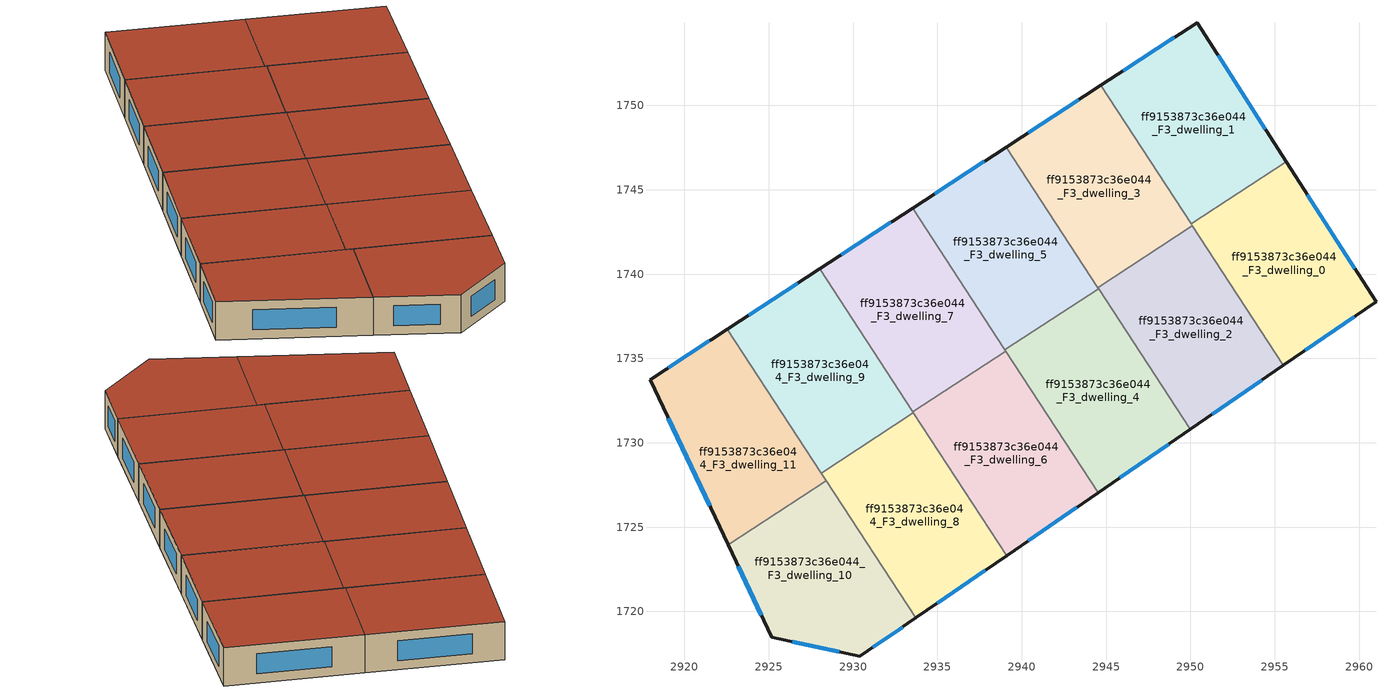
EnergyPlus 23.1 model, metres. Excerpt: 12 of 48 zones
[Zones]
ff9153873c36e044_F3_dwelling_0
 floor to ff9153873c36e044_F2_dwelling_0 (EU_floor_Construction): 2955.69,1746.66 2961.01,1738.36 2955.52,1734.59 2950.05,1742.97 z9
 wall outside (EU_wall_Construction): 2955.52,1734.59 2961.01,1738.36 2955.69,1746.66 z9:12
 wall to ff9153873c36e044_F3_dwelling_1 (EU_wall_Construction): 2955.69,1746.66 2950.05,1742.97 z9:12
 wall to ff9153873c36e044_F3_dwelling_2 (EU_wall_Construction): 2950.12,1742.86 2955.52,1734.59 z9:12
 wall to ff9153873c36e044_F3_dwelling_3 (EU_wall_Construction): 2950.05,1742.97 2950.12,1742.86 z9:12
 window (EU_Window_Construction): 2959.76,1740.31 2956.94,1744.71 / 2956.81,1735.47 2959.72,1737.47 z9.7:11.3
 roof outside (EU_roof_Construction): 2961.01,1738.36 2955.69,1746.66 2950.05,1742.97 2955.52,1734.59 z12
ff9153873c36e044_F3_dwelling_1
 floor to ff9153873c36e044_F2_dwelling_1 (EU_floor_Construction): 2950.4,1754.92 2955.69,1746.66 2950.05,1742.97 2944.68,1751.19 z9
 wall outside (EU_wall_Construction): 2955.69,1746.66 2950.4,1754.92 2944.68,1751.19 z9:12
 wall to ff9153873c36e044_F3_dwelling_3 (EU_wall_Construction): 2944.68,1751.19 2950.05,1742.97 z9:12
 window (EU_Window_Construction): 2949.06,1754.04 2946.03,1752.07 / 2954.45,1748.6 2951.64,1752.98 z9.7:11.3
 roof outside (EU_roof_Construction): 2955.69,1746.66 2950.4,1754.92 2944.68,1751.19 2950.05,1742.97 z12
ff9153873c36e044_F3_dwelling_10
 floor to ff9153873c36e044_F2_dwelling_10 (EU_floor_Construction): 2928.4,1727.76 2933.72,1719.61 2930.39,1717.33 2925.18,1718.48 2922.59,1723.96 z9
 wall outside (EU_wall_Construction): 2922.59,1723.96 2925.18,1718.48 2930.39,1717.33 2933.72,1719.61 z9:12
 wall to ff9153873c36e044_F3_dwelling_11 (EU_wall_Construction): 2928.4,1727.76 2922.59,1723.96 z9:12
 wall to ff9153873c36e044_F3_dwelling_8 (EU_wall_Construction): 2933.72,1719.61 2928.4,1727.76 z9:12
 window (EU_Window_Construction): 2923.19,1722.68 2924.57,1719.77 / 2931.17,1717.86 2932.94,1719.08 / 2926.4,1718.21 2929.17,1717.6 z9.7:11.3
 roof outside (EU_roof_Construction): 2933.72,1719.61 2928.4,1727.76 2922.59,1723.96 2925.18,1718.48 2930.39,1717.33 z12
ff9153873c36e044_F3_dwelling_11
 floor to ff9153873c36e044_F2_dwelling_11 (EU_floor_Construction): 2922.54,1736.74 2928.4,1727.76 2922.59,1723.96 2917.96,1733.75 z9
 wall outside (EU_wall_Construction): 2922.54,1736.74 2917.96,1733.75 2922.59,1723.96 z9:12
 wall to ff9153873c36e044_F3_dwelling_9 (EU_wall_Construction): 2928.11,1728.21 2922.54,1736.74 z9:12
 wall to ff9153873c36e044_F3_dwelling_8 (EU_wall_Construction): 2928.4,1727.76 2928.11,1728.21 z9:12
 window (EU_Window_Construction): 2919.05,1731.45 2921.5,1726.26 / 2921.47,1736.04 2919.03,1734.45 z9.7:11.3
 roof outside (EU_roof_Construction): 2928.4,1727.76 2922.54,1736.74 2917.96,1733.75 2922.59,1723.96 z12
ff9153873c36e044_F3_dwelling_2
 floor to ff9153873c36e044_F2_dwelling_2 (EU_floor_Construction): 2950.12,1742.86 2955.52,1734.59 2950.01,1730.8 2944.52,1739.2 z9
 wall outside (EU_wall_Construction): 2950.01,1730.8 2955.52,1734.59 z9:12
 wall to ff9153873c36e044_F3_dwelling_3 (EU_wall_Construction): 2950.12,1742.86 2944.52,1739.2 z9:12
 wall to ff9153873c36e044_F3_dwelling_4 (EU_wall_Construction): 2944.57,1739.13 2950.01,1730.8 z9:12
 wall to ff9153873c36e044_F3_dwelling_5 (EU_wall_Construction): 2944.52,1739.2 2944.57,1739.13 z9:12
 window (EU_Window_Construction): 2951.3,1731.69 2954.22,1733.7 z9.7:11.3
 roof outside (EU_roof_Construction): 2955.52,1734.59 2950.12,1742.86 2944.52,1739.2 2950.01,1730.8 z12
ff9153873c36e044_F3_dwelling_3
 floor to ff9153873c36e044_F2_dwelling_3 (EU_floor_Construction): 2944.68,1751.19 2950.12,1742.86 2944.52,1739.2 2939.08,1747.54 z9
 wall outside (EU_wall_Construction): 2944.68,1751.19 2939.08,1747.54 z9:12
 wall to ff9153873c36e044_F3_dwelling_5 (EU_wall_Construction): 2939.08,1747.54 2944.52,1739.2 z9:12
 window (EU_Window_Construction): 2943.37,1750.33 2940.4,1748.39 z9.7:11.3
 roof outside (EU_roof_Construction): 2950.12,1742.86 2944.68,1751.19 2939.08,1747.54 2944.52,1739.2 z12
ff9153873c36e044_F3_dwelling_4
 floor to ff9153873c36e044_F2_dwelling_4 (EU_floor_Construction): 2944.57,1739.13 2950.01,1730.8 2944.53,1727.04 2939.01,1735.51 z9
 wall outside (EU_wall_Construction): 2944.53,1727.04 2950.01,1730.8 z9:12
 wall to ff9153873c36e044_F3_dwelling_5 (EU_wall_Construction): 2944.57,1739.13 2939.01,1735.51 z9:12
 wall to ff9153873c36e044_F3_dwelling_6 (EU_wall_Construction): 2939.05,1735.44 2944.53,1727.04 z9:12
 wall to ff9153873c36e044_F3_dwelling_7 (EU_wall_Construction): 2939.01,1735.51 2939.05,1735.44 z9:12
 window (EU_Window_Construction): 2945.82,1727.92 2948.72,1729.92 z9.7:11.3
 roof outside (EU_roof_Construction): 2950.01,1730.8 2944.57,1739.13 2939.01,1735.51 2944.53,1727.04 z12
ff9153873c36e044_F3_dwelling_5
 floor to ff9153873c36e044_F2_dwelling_5 (EU_floor_Construction): 2939.08,1747.54 2944.57,1739.13 2939.01,1735.51 2933.53,1743.91 z9
 wall outside (EU_wall_Construction): 2939.08,1747.54 2933.53,1743.91 z9:12
 wall to ff9153873c36e044_F3_dwelling_7 (EU_wall_Construction): 2933.53,1743.91 2939.01,1735.51 z9:12
 window (EU_Window_Construction): 2937.78,1746.68 2934.83,1744.76 z9.7:11.3
 roof outside (EU_roof_Construction): 2944.57,1739.13 2939.08,1747.54 2933.53,1743.91 2939.01,1735.51 z12
ff9153873c36e044_F3_dwelling_6
 floor to ff9153873c36e044_F2_dwelling_6 (EU_floor_Construction): 2939.05,1735.44 2944.53,1727.04 2939.11,1723.31 2933.54,1731.84 z9
 wall outside (EU_wall_Construction): 2939.11,1723.31 2944.53,1727.04 z9:12
 wall to ff9153873c36e044_F3_dwelling_7 (EU_wall_Construction): 2939.05,1735.44 2933.54,1731.84 z9:12
 wall to ff9153873c36e044_F3_dwelling_8 (EU_wall_Construction): 2933.58,1731.78 2939.11,1723.31 z9:12
 wall to ff9153873c36e044_F3_dwelling_9 (EU_wall_Construction): 2933.54,1731.84 2933.58,1731.78 z9:12
 window (EU_Window_Construction): 2940.38,1724.19 2943.26,1726.17 z9.7:11.3
 roof outside (EU_roof_Construction): 2944.53,1727.04 2939.05,1735.44 2933.54,1731.84 2939.11,1723.31 z12
ff9153873c36e044_F3_dwelling_7
 floor to ff9153873c36e044_F2_dwelling_7 (EU_floor_Construction): 2933.53,1743.91 2939.05,1735.44 2933.54,1731.84 2928.01,1740.31 z9
 wall outside (EU_wall_Construction): 2933.53,1743.91 2928.01,1740.31 z9:12
 wall to ff9153873c36e044_F3_dwelling_9 (EU_wall_Construction): 2928.01,1740.31 2933.54,1731.84 z9:12
 window (EU_Window_Construction): 2932.23,1743.06 2929.31,1741.15 z9.7:11.3
 roof outside (EU_roof_Construction): 2939.05,1735.44 2933.53,1743.91 2928.01,1740.31 2933.54,1731.84 z12
ff9153873c36e044_F3_dwelling_8
 floor to ff9153873c36e044_F2_dwelling_8 (EU_floor_Construction): 2933.58,1731.78 2939.11,1723.31 2933.72,1719.61 2928.11,1728.21 z9
 wall outside (EU_wall_Construction): 2933.72,1719.61 2939.11,1723.31 z9:12
 wall to ff9153873c36e044_F3_dwelling_9 (EU_wall_Construction): 2933.58,1731.78 2928.11,1728.21 z9:12
 window (EU_Window_Construction): 2934.98,1720.48 2937.84,1722.44 z9.7:11.3
 roof outside (EU_roof_Construction): 2939.11,1723.31 2933.58,1731.78 2928.11,1728.21 2933.72,1719.61 z12
ff9153873c36e044_F3_dwelling_9
 floor to ff9153873c36e044_F2_dwelling_9 (EU_floor_Construction): 2928.01,1740.31 2933.58,1731.78 2928.11,1728.21 2922.54,1736.74 z9
 wall outside (EU_wall_Construction): 2928.01,1740.31 2922.54,1736.74 z9:12
 window (EU_Window_Construction): 2926.73,1739.47 2923.83,1737.58 z9.7:11.3
 roof outside (EU_roof_Construction): 2933.58,1731.78 2928.01,1740.31 2922.54,1736.74 2928.11,1728.21 z12
[Building]
EU S2 Campaign: North Axis=0; Terrain=City; Solar Distribution=FullExterior
[Site:Location]
Budapest.Ferenc.Liszt.Intl.AP: Latitude=47.437; Longitude=19.256; Time Zone=1; Elevation=185
[SizingPeriod:WeatherFileDays]
AnnualSizingPeriod: Begin Month=1; Begin Day of Month=1; End Month=12; End Day of Month=31; Day of Week for Start Day=Monday; Use Weather File Daylight Saving Period=No; Use Weather File Rain and Snow Indicators=No
[MATERIAL]
EU_InternalMass_Material: Roughness=MediumRough; Thickness=0.1; Conductivity=1; Density=1800; Specific Heat=900; Thermal Absorptance=0.9; Solar Absorptance=0.7; Visible Absorptance=0.7
[MATERIAL:NOMASS] Roughness=MediumRough; Thermal Absorptance=0.9; Solar Absorptance=0.7; Visible Absorptance=0.7
Name | Thermal Resistance
EU_wall_NoMass | 0.832559
EU_roof_NoMass | 1.39638
EU_floor_NoMass | 0.872794
[WINDOWMATERIAL:SIMPLEGLAZINGSYSTEM]
EU_Window_SimpleGlazing: UFactor=2.79869; Solar Heat Gain Coefficient=0.75; Visible Transmittance=0.75
[CONSTRUCTION]
EU_wall_Construction: EU_wall_NoMass
EU_roof_Construction: EU_roof_NoMass
EU_floor_Construction: EU_floor_NoMass
EU_Window_Construction: EU_Window_SimpleGlazing
EU_InternalMass_Construction: EU_InternalMass_Material
[ZONE] Type=1; Multiplier=1; Ceiling Height=autocalculate; Floor Area=autocalculate; Part of Total Floor Area=Yes
Name | Volume
ff9153873c36e044_F3_dwelling_0; ff9153873c36e044_F3_dwelling_1; ff9153873c36e044_F3_dwelling_10 | 199.668
ff9153873c36e044_F3_dwelling_11; ff9153873c36e044_F3_dwelling_3 | 199.684
ff9153873c36e044_F3_dwelling_2 | 199.704
ff9153873c36e044_F3_dwelling_4 | 199.664
ff9153873c36e044_F3_dwelling_5 | 199.697
ff9153873c36e044_F3_dwelling_6 | 199.685
ff9153873c36e044_F3_dwelling_7 | 199.674
ff9153873c36e044_F3_dwelling_8 | 199.6875
ff9153873c36e044_F3_dwelling_9 | 199.695
[INTERNALMASS] Construction=EU_InternalMass_Construction
Name | Zone or ZoneList | Surface Area
ff9153873c36e044_F3_dwelling_0_EU_InternalMass | ff9153873c36e044_F3_dwelling_0 | 66.5558
ff9153873c36e044_F3_dwelling_1_EU_InternalMass | ff9153873c36e044_F3_dwelling_1 | 66.556
ff9153873c36e044_F3_dwelling_2_EU_InternalMass | ff9153873c36e044_F3_dwelling_2 | 66.5681
ff9153873c36e044_F3_dwelling_3_EU_InternalMass | ff9153873c36e044_F3_dwelling_3 | 66.5615
ff9153873c36e044_F3_dwelling_4_EU_InternalMass | ff9153873c36e044_F3_dwelling_4 | 66.5548
ff9153873c36e044_F3_dwelling_5_EU_InternalMass | ff9153873c36e044_F3_dwelling_5 | 66.5657
ff9153873c36e044_F3_dwelling_6_EU_InternalMass | ff9153873c36e044_F3_dwelling_6 | 66.5617
ff9153873c36e044_F3_dwelling_7_EU_InternalMass | ff9153873c36e044_F3_dwelling_7 | 66.558
ff9153873c36e044_F3_dwelling_8_EU_InternalMass | ff9153873c36e044_F3_dwelling_8 | 66.5626
ff9153873c36e044_F3_dwelling_9_EU_InternalMass | ff9153873c36e044_F3_dwelling_9 | 66.565
ff9153873c36e044_F3_dwelling_10_EU_InternalMass | ff9153873c36e044_F3_dwelling_10 | 66.5564
ff9153873c36e044_F3_dwelling_11_EU_InternalMass | ff9153873c36e044_F3_dwelling_11 | 66.5614
[OTHEREQUIPMENT] Fuel Type=Electricity; Design Level Calculation Method=Watts/Area; Power per Zone Floor Area=1; Fraction Latent=0; Fraction Radiant=0; Fraction Lost=0; Carbon Dioxide Generation Rate=0; EndUse Subcategory=EU_Step8_InternalGains
Name | Zone or ZoneList or Space or SpaceList | Schedule
EU_Step8_InternalGain_ff9153873c36e044_F3_dwelling_0_f000 | ff9153873c36e044_F3_dwelling_0 | EU_Step8_GainSchedule_ff9153873c36e044_F3_dwelling_0_f000
EU_Step8_InternalGain_ff9153873c36e044_F3_dwelling_1_f000 | ff9153873c36e044_F3_dwelling_1 | EU_Step8_GainSchedule_ff9153873c36e044_F3_dwelling_1_f000
EU_Step8_InternalGain_ff9153873c36e044_F3_dwelling_2_f000 | ff9153873c36e044_F3_dwelling_2 | EU_Step8_GainSchedule_ff9153873c36e044_F3_dwelling_2_f000
EU_Step8_InternalGain_ff9153873c36e044_F3_dwelling_3_f000 | ff9153873c36e044_F3_dwelling_3 | EU_Step8_GainSchedule_ff9153873c36e044_F3_dwelling_3_f000
EU_Step8_InternalGain_ff9153873c36e044_F3_dwelling_4_f000 | ff9153873c36e044_F3_dwelling_4 | EU_Step8_GainSchedule_ff9153873c36e044_F3_dwelling_4_f000
EU_Step8_InternalGain_ff9153873c36e044_F3_dwelling_5_f000 | ff9153873c36e044_F3_dwelling_5 | EU_Step8_GainSchedule_ff9153873c36e044_F3_dwelling_5_f000
EU_Step8_InternalGain_ff9153873c36e044_F3_dwelling_6_f000 | ff9153873c36e044_F3_dwelling_6 | EU_Step8_GainSchedule_ff9153873c36e044_F3_dwelling_6_f000
EU_Step8_InternalGain_ff9153873c36e044_F3_dwelling_7_f000 | ff9153873c36e044_F3_dwelling_7 | EU_Step8_GainSchedule_ff9153873c36e044_F3_dwelling_7_f000
EU_Step8_InternalGain_ff9153873c36e044_F3_dwelling_8_f000 | ff9153873c36e044_F3_dwelling_8 | EU_Step8_GainSchedule_ff9153873c36e044_F3_dwelling_8_f000
EU_Step8_InternalGain_ff9153873c36e044_F3_dwelling_9_f000 | ff9153873c36e044_F3_dwelling_9 | EU_Step8_GainSchedule_ff9153873c36e044_F3_dwelling_9_f000
EU_Step8_InternalGain_ff9153873c36e044_F3_dwelling_10_f000 | ff9153873c36e044_F3_dwelling_10 | EU_Step8_GainSchedule_ff9153873c36e044_F3_dwelling_10_f000
EU_Step8_InternalGain_ff9153873c36e044_F3_dwelling_11_f000 | ff9153873c36e044_F3_dwelling_11 | EU_Step8_GainSchedule_ff9153873c36e044_F3_dwelling_11_f000
[ZONEVENTILATION:DESIGNFLOWRATE] Schedule=EU_AlwaysOn; Design Flow Rate Calculation Method=AirChanges/Hour; Air Changes per Hour=0.475469; Ventilation Type=Natural; Fan Pressure Rise=0; Fan Total Efficiency=1; Constant Term Coefficient=1; Temperature Term Coefficient=0; Velocity Term Coefficient=0; Velocity Squared Term Coefficient=0; Minimum Indoor Temperature=-100; Maximum Indoor Temperature=100; Delta Temperature=-100; Minimum Outdoor Temperature=-100; Maximum Outdoor Temperature=100; Maximum Wind Speed=40
Name | Zone or ZoneList or Space or SpaceList
EU_ConstantAir_ff9153873c36e044_F3_dwelling_0 | ff9153873c36e044_F3_dwelling_0
EU_ConstantAir_ff9153873c36e044_F3_dwelling_1 | ff9153873c36e044_F3_dwelling_1
EU_ConstantAir_ff9153873c36e044_F3_dwelling_2 | ff9153873c36e044_F3_dwelling_2
EU_ConstantAir_ff9153873c36e044_F3_dwelling_3 | ff9153873c36e044_F3_dwelling_3
EU_ConstantAir_ff9153873c36e044_F3_dwelling_4 | ff9153873c36e044_F3_dwelling_4
EU_ConstantAir_ff9153873c36e044_F3_dwelling_5 | ff9153873c36e044_F3_dwelling_5
EU_ConstantAir_ff9153873c36e044_F3_dwelling_6 | ff9153873c36e044_F3_dwelling_6
EU_ConstantAir_ff9153873c36e044_F3_dwelling_7 | ff9153873c36e044_F3_dwelling_7
EU_ConstantAir_ff9153873c36e044_F3_dwelling_8 | ff9153873c36e044_F3_dwelling_8
EU_ConstantAir_ff9153873c36e044_F3_dwelling_9 | ff9153873c36e044_F3_dwelling_9
EU_ConstantAir_ff9153873c36e044_F3_dwelling_10 | ff9153873c36e044_F3_dwelling_10
EU_ConstantAir_ff9153873c36e044_F3_dwelling_11 | ff9153873c36e044_F3_dwelling_11
[HVACTEMPLATE:THERMOSTAT] Constant Heating Setpoint=20; Constant Cooling Setpoint=50
EU_HeatOnly_ff9153873c36e044_F0_dwelling_0; EU_HeatOnly_ff9153873c36e044_F0_dwelling_1; EU_HeatOnly_ff9153873c36e044_F0_dwelling_2; EU_HeatOnly_ff9153873c36e044_F0_dwelling_3; EU_HeatOnly_ff9153873c36e044_F0_dwelling_4; EU_HeatOnly_ff9153873c36e044_F0_dwelling_5; EU_HeatOnly_ff9153873c36e044_F0_dwelling_6; EU_HeatOnly_ff9153873c36e044_F0_dwelling_7; EU_HeatOnly_ff9153873c36e044_F0_dwelling_8; EU_HeatOnly_ff9153873c36e044_F0_dwelling_9; EU_HeatOnly_ff9153873c36e044_F0_dwelling_10; EU_HeatOnly_ff9153873c36e044_F0_dwelling_11; EU_HeatOnly_ff9153873c36e044_F1_dwelling_0; EU_HeatOnly_ff9153873c36e044_F1_dwelling_1; EU_HeatOnly_ff9153873c36e044_F1_dwelling_2; EU_HeatOnly_ff9153873c36e044_F1_dwelling_3; EU_HeatOnly_ff9153873c36e044_F1_dwelling_4; EU_HeatOnly_ff9153873c36e044_F1_dwelling_5; EU_HeatOnly_ff9153873c36e044_F1_dwelling_6; EU_HeatOnly_ff9153873c36e044_F1_dwelling_7; EU_HeatOnly_ff9153873c36e044_F1_dwelling_8; EU_HeatOnly_ff9153873c36e044_F1_dwelling_9; EU_HeatOnly_ff9153873c36e044_F1_dwelling_10; EU_HeatOnly_ff9153873c36e044_F1_dwelling_11; EU_HeatOnly_ff9153873c36e044_F2_dwelling_0; EU_HeatOnly_ff9153873c36e044_F2_dwelling_1; EU_HeatOnly_ff9153873c36e044_F2_dwelling_2; EU_HeatOnly_ff9153873c36e044_F2_dwelling_3; EU_HeatOnly_ff9153873c36e044_F2_dwelling_4; EU_HeatOnly_ff9153873c36e044_F2_dwelling_5; EU_HeatOnly_ff9153873c36e044_F2_dwelling_6; EU_HeatOnly_ff9153873c36e044_F2_dwelling_7; EU_HeatOnly_ff9153873c36e044_F2_dwelling_8; EU_HeatOnly_ff9153873c36e044_F2_dwelling_9; EU_HeatOnly_ff9153873c36e044_F2_dwelling_10; EU_HeatOnly_ff9153873c36e044_F2_dwelling_11; EU_HeatOnly_ff9153873c36e044_F3_dwelling_0; EU_HeatOnly_ff9153873c36e044_F3_dwelling_1; EU_HeatOnly_ff9153873c36e044_F3_dwelling_2; EU_HeatOnly_ff9153873c36e044_F3_dwelling_3; EU_HeatOnly_ff9153873c36e044_F3_dwelling_4; EU_HeatOnly_ff9153873c36e044_F3_dwelling_5; EU_HeatOnly_ff9153873c36e044_F3_dwelling_6; EU_HeatOnly_ff9153873c36e044_F3_dwelling_7; EU_HeatOnly_ff9153873c36e044_F3_dwelling_8; EU_HeatOnly_ff9153873c36e044_F3_dwelling_9; EU_HeatOnly_ff9153873c36e044_F3_dwelling_10; EU_HeatOnly_ff9153873c36e044_F3_dwelling_11
[HVACTEMPLATE:ZONE:IDEALLOADSAIRSYSTEM] System Availability Schedule=EU_AlwaysOn; Maximum Heating Supply Air Temperature=50; Minimum Cooling Supply Air Temperature=13; Maximum Heating Supply Air Humidity Ratio=0.0156; Minimum Cooling Supply Air Humidity Ratio=0.0077; Heating Limit=NoLimit; Cooling Limit=NoLimit; Heating Availability Schedule=EU_AlwaysOn; Cooling Availability Schedule=EU_CoolingOff; Dehumidification Control Type=ConstantSensibleHeatRatio; Cooling Sensible Heat Ratio=0.7; Dehumidification Setpoint=60; Humidification Control Type=None; Humidification Setpoint=30; Outdoor Air Method=None; Outdoor Air Flow Rate per Person=0.00944; Outdoor Air Flow Rate per Zone Floor Area=0; Outdoor Air Flow Rate per Zone=0; Demand Controlled Ventilation Type=None; Outdoor Air Economizer Type=NoEconomizer; Heat Recovery Type=None; Sensible Heat Recovery Effectiveness=0.7; Latent Heat Recovery Effectiveness=0.65
Name | Template Thermostat
ff9153873c36e044_F3_dwelling_0 | EU_HeatOnly_ff9153873c36e044_F3_dwelling_0
ff9153873c36e044_F3_dwelling_1 | EU_HeatOnly_ff9153873c36e044_F3_dwelling_1
ff9153873c36e044_F3_dwelling_2 | EU_HeatOnly_ff9153873c36e044_F3_dwelling_2
ff9153873c36e044_F3_dwelling_3 | EU_HeatOnly_ff9153873c36e044_F3_dwelling_3
ff9153873c36e044_F3_dwelling_4 | EU_HeatOnly_ff9153873c36e044_F3_dwelling_4
ff9153873c36e044_F3_dwelling_5 | EU_HeatOnly_ff9153873c36e044_F3_dwelling_5
ff9153873c36e044_F3_dwelling_6 | EU_HeatOnly_ff9153873c36e044_F3_dwelling_6
ff9153873c36e044_F3_dwelling_7 | EU_HeatOnly_ff9153873c36e044_F3_dwelling_7
ff9153873c36e044_F3_dwelling_8 | EU_HeatOnly_ff9153873c36e044_F3_dwelling_8
ff9153873c36e044_F3_dwelling_9 | EU_HeatOnly_ff9153873c36e044_F3_dwelling_9
ff9153873c36e044_F3_dwelling_10 | EU_HeatOnly_ff9153873c36e044_F3_dwelling_10
ff9153873c36e044_F3_dwelling_11 | EU_HeatOnly_ff9153873c36e044_F3_dwelling_11
[SIZING:ZONE] Zone Cooling Design Supply Air Temperature Input Method=SupplyAirTemperature; Zone Cooling Design Supply Air Temperature=13; Zone Heating Design Supply Air Temperature Input Method=SupplyAirTemperature; Zone Heating Design Supply Air Temperature=50; Zone Cooling Design Supply Air Humidity Ratio=0.008; Zone Heating Design Supply Air Humidity Ratio=0.008; Cooling Design Air Flow Method=DesignDay; Cooling Design Air Flow Rate=0; Cooling Minimum Air Flow per Zone Floor Area=0.000762; Cooling Minimum Air Flow=0; Cooling Minimum Air Flow Fraction=0.2; Heating Design Air Flow Method=DesignDay; Heating Design Air Flow Rate=0; Heating Maximum Air Flow per Zone Floor Area=0.002032; Heating Maximum Air Flow=0.141576; Heating Maximum Air Flow Fraction=0.3; Account for Dedicated Outdoor Air System=No; Dedicated Outdoor Air System Control Strategy=NeutralSupplyAir; Dedicated Outdoor Air Low Setpoint Temperature for Design=autosize; Dedicated Outdoor Air High Setpoint Temperature for Design=autosize; Zone Load Sizing Method=Sensible Load Only No Latent Load; Zone Latent Cooling Design Supply Air Humidity Ratio Input Method=HumidityRatioDifference; Zone Cooling Design Supply Air Humidity Ratio Difference=0.005; Zone Latent Heating Design Supply Air Humidity Ratio Input Method=HumidityRatioDifference; Zone Humidification Design Supply Air Humidity Ratio Difference=0.005
ff9153873c36e044_F3_dwelling_0; ff9153873c36e044_F3_dwelling_1; ff9153873c36e044_F3_dwelling_2; ff9153873c36e044_F3_dwelling_3; ff9153873c36e044_F3_dwelling_4; ff9153873c36e044_F3_dwelling_5; ff9153873c36e044_F3_dwelling_6; ff9153873c36e044_F3_dwelling_7; ff9153873c36e044_F3_dwelling_8; ff9153873c36e044_F3_dwelling_9; ff9153873c36e044_F3_dwelling_10; ff9153873c36e044_F3_dwelling_11
[SCHEDULE:CONSTANT]
Name | Hourly Value
EU_AlwaysOn | 1
EU_CoolingOff | 0
[SCHEDULE:FILE] Column Number=1; Rows to Skip at Top=0; Number of Hours of Data=8760; Column Separator=Comma; Interpolate to Timestep=No; Minutes per Item=60; Adjust Schedule for Daylight Savings=Yes
Name | File
EU_Step8_GainSchedule_ff9153873c36e044_F3_dwelling_0_f000 | ../../schedules/ff9153873c36e044/ff9153873c36e044_F3_dwelling_0_f000_gain.csv
EU_Step8_GainSchedule_ff9153873c36e044_F3_dwelling_1_f000 | ../../schedules/ff9153873c36e044/ff9153873c36e044_F3_dwelling_1_f000_gain.csv
EU_Step8_GainSchedule_ff9153873c36e044_F3_dwelling_2_f000 | ../../schedules/ff9153873c36e044/ff9153873c36e044_F3_dwelling_2_f000_gain.csv
EU_Step8_GainSchedule_ff9153873c36e044_F3_dwelling_3_f000 | ../../schedules/ff9153873c36e044/ff9153873c36e044_F3_dwelling_3_f000_gain.csv
EU_Step8_GainSchedule_ff9153873c36e044_F3_dwelling_4_f000 | ../../schedules/ff9153873c36e044/ff9153873c36e044_F3_dwelling_4_f000_gain.csv
EU_Step8_GainSchedule_ff9153873c36e044_F3_dwelling_5_f000 | ../../schedules/ff9153873c36e044/ff9153873c36e044_F3_dwelling_5_f000_gain.csv
EU_Step8_GainSchedule_ff9153873c36e044_F3_dwelling_6_f000 | ../../schedules/ff9153873c36e044/ff9153873c36e044_F3_dwelling_6_f000_gain.csv
EU_Step8_GainSchedule_ff9153873c36e044_F3_dwelling_7_f000 | ../../schedules/ff9153873c36e044/ff9153873c36e044_F3_dwelling_7_f000_gain.csv
EU_Step8_GainSchedule_ff9153873c36e044_F3_dwelling_8_f000 | ../../schedules/ff9153873c36e044/ff9153873c36e044_F3_dwelling_8_f000_gain.csv
EU_Step8_GainSchedule_ff9153873c36e044_F3_dwelling_9_f000 | ../../schedules/ff9153873c36e044/ff9153873c36e044_F3_dwelling_9_f000_gain.csv
EU_Step8_GainSchedule_ff9153873c36e044_F3_dwelling_10_f000 | ../../schedules/ff9153873c36e044/ff9153873c36e044_F3_dwelling_10_f000_gain.csv
EU_Step8_GainSchedule_ff9153873c36e044_F3_dwelling_11_f000 | ../../schedules/ff9153873c36e044/ff9153873c36e044_F3_dwelling_11_f000_gain.csv
